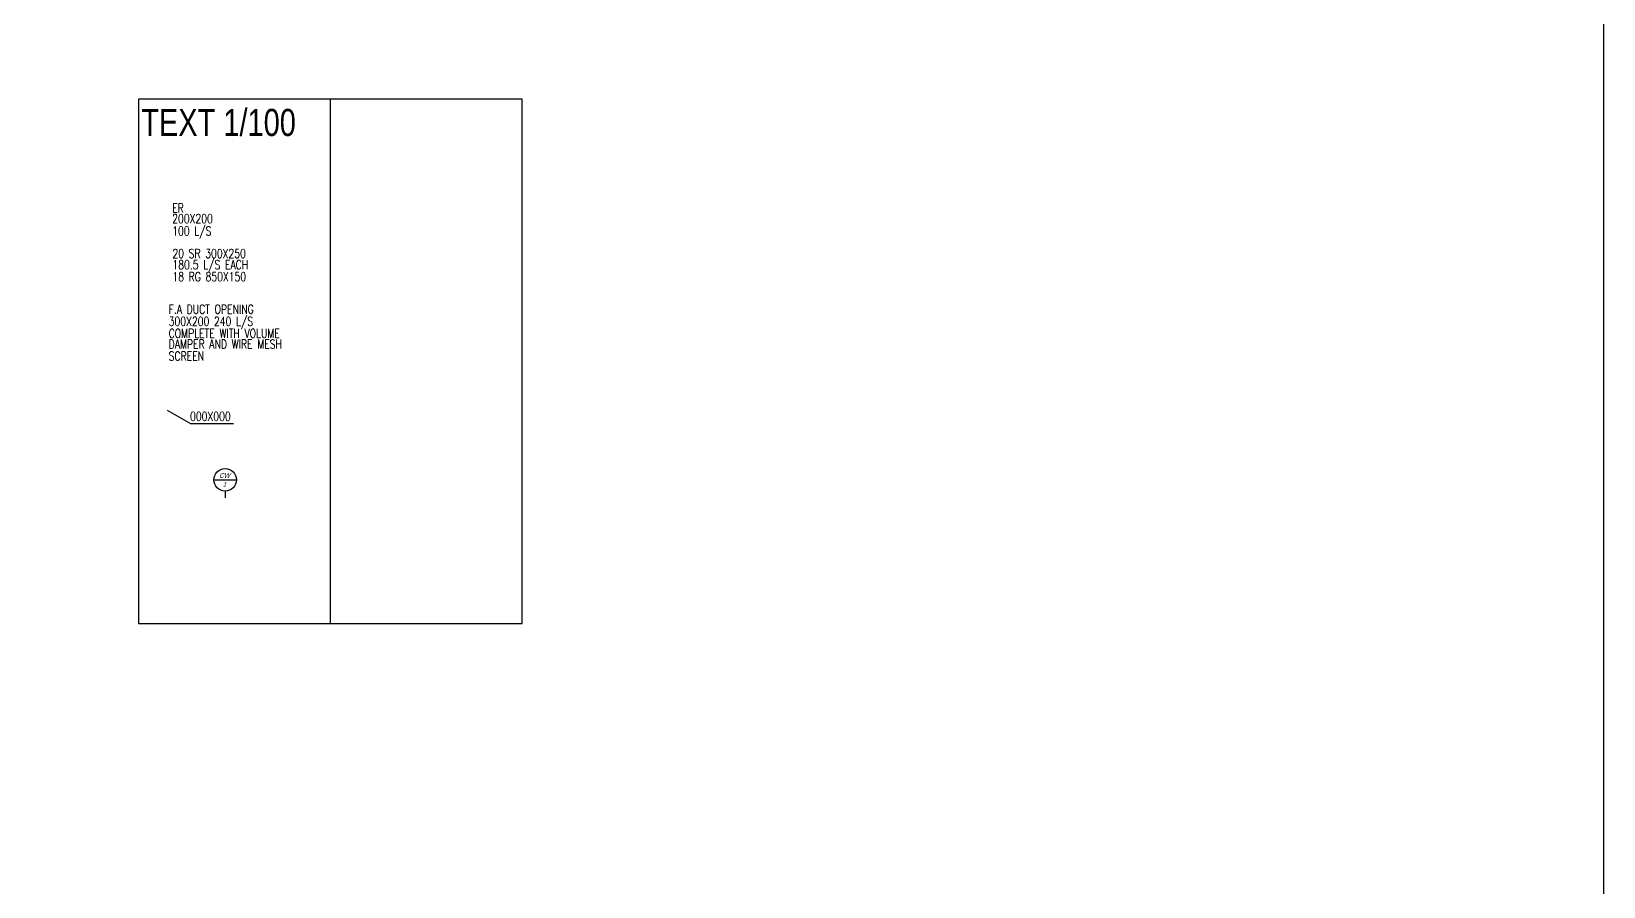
# Model space of a CAD drawing. Header units: millimetres. Extents: x 231894 to 495193, y 184583 to 303652.
# Drawn here: x 460378 to 495193, y 231092 to 250024 of the extents above; entities that cross this region are included whole.
import ezdxf
from ezdxf.enums import TextEntityAlignment as Align

# ---------------------------------------------------------------- set-up
doc = ezdxf.new("R2010")
doc.units = ezdxf.units.MM
doc.layers.get('0').update_dxf_attribs({"color": 254})
for name, color, linetype in [('40-REFERENCE-DRAWINGS-0-35', 40, 'Continuous'), ('HVAC-TEXT', 2, 'Continuous'), ('MEQUIP', 2, 'Continuous'), ('MH-RISER$0$M-ANNO-KEYN', 10, 'Continuous')]:
    doc.layers.add(name, color=color, linetype=linetype)
doc.styles.add('Arch-Dim', font='simplex.shx', dxfattribs={"width": 0.75})
doc.styles.add('MH-RISER$0$MLEROY80', font='stencil', dxfattribs={"oblique": 20, "height": 210})
doc.styles.add('STENCIL', font='stencil.shx')

# ---------------------------------------------------------------- blocks, each defined once
blk = doc.blocks.new('MH-RISER$0$TAG00E')
for p, q in [((-5, 25), (5, 25)), ((0, 20), (0, 17))]:
    blk.add_line(p, q)
blk.add_circle((0, 25), 5)
at = {"style": 'MH-RISER$0$MLEROY80', "oblique": 20}
for tag, p in [('TAG_NAME', (-0.32, 25.87)), ('NO.', (-0.32, 21.9))]:
    blk.add_attdef(tag, text='', height=2.1, dxfattribs=at).set_placement(p, align=Align.CENTER)

msp = doc.modelspace()

# ---------------------------------------------------------------- linework, layer by layer
msp.add_line((466996, 248525), (466996, 236917))
msp.add_lwpolyline([(471245, 248525), (462747, 248525), (462747, 236917), (471245, 236917)], close=True)
at = {"layer": 'HVAC-TEXT'}
msp.add_lwpolyline([(464854, 241336), (463904, 241336), (463390, 241633)], dxfattribs=at)
at = {"layer": 'MEQUIP'}
msp.add_lwpolyline([(407427, 253222), (495193, 253222), (495193, 184583), (407427, 184583)], close=True, dxfattribs=at)

# ---------------------------------------------------------------- block references
at = {"layer": 'MH-RISER$0$M-ANNO-KEYN', "xscale": 50, "yscale": 50, "zscale": 50}
msp.add_blockref('MH-RISER$0$TAG00E', (464666, 238847), dxfattribs=at).add_auto_attribs({'TAG_NAME': 'CW', 'NO.': '1'})

# ---------------------------------------------------------------- texts
at = {"layer": '40-REFERENCE-DRAWINGS-0-35', "lineweight": 35, "style": 'STENCIL', "width": 0.8}
msp.add_text('TEXT 1/100', height=600, dxfattribs=at).set_placement((462809, 247709))
at = {"layer": 'HVAC-TEXT', "style": 'Arch-Dim', "width": 0.75}
for s, p in [('ER', (463495, 246014)), ('200X200', (463495, 245780)), ('100 L/S', (463495, 245504)), ('20 SR 300X250', (463500, 245007)), ('180.5 L/S EACH', (463500, 244760)), ('18 RG 850X150', (463500, 244496)), ('300X200 240 L/S', (463417, 243506)), ('F.A DUCT OPENING ', (463417, 243774)), ('COMPLETE WITH VOLUME', (463417, 243238)), ('DAMPER AND WIRE MESH', (463417, 243001)), ('SCREEN', (463417, 242736)), ('000X000', (463890, 241402))]:
    msp.add_text(s, height=200, dxfattribs=at).set_placement(p)

doc.saveas('drawing.dxf')
